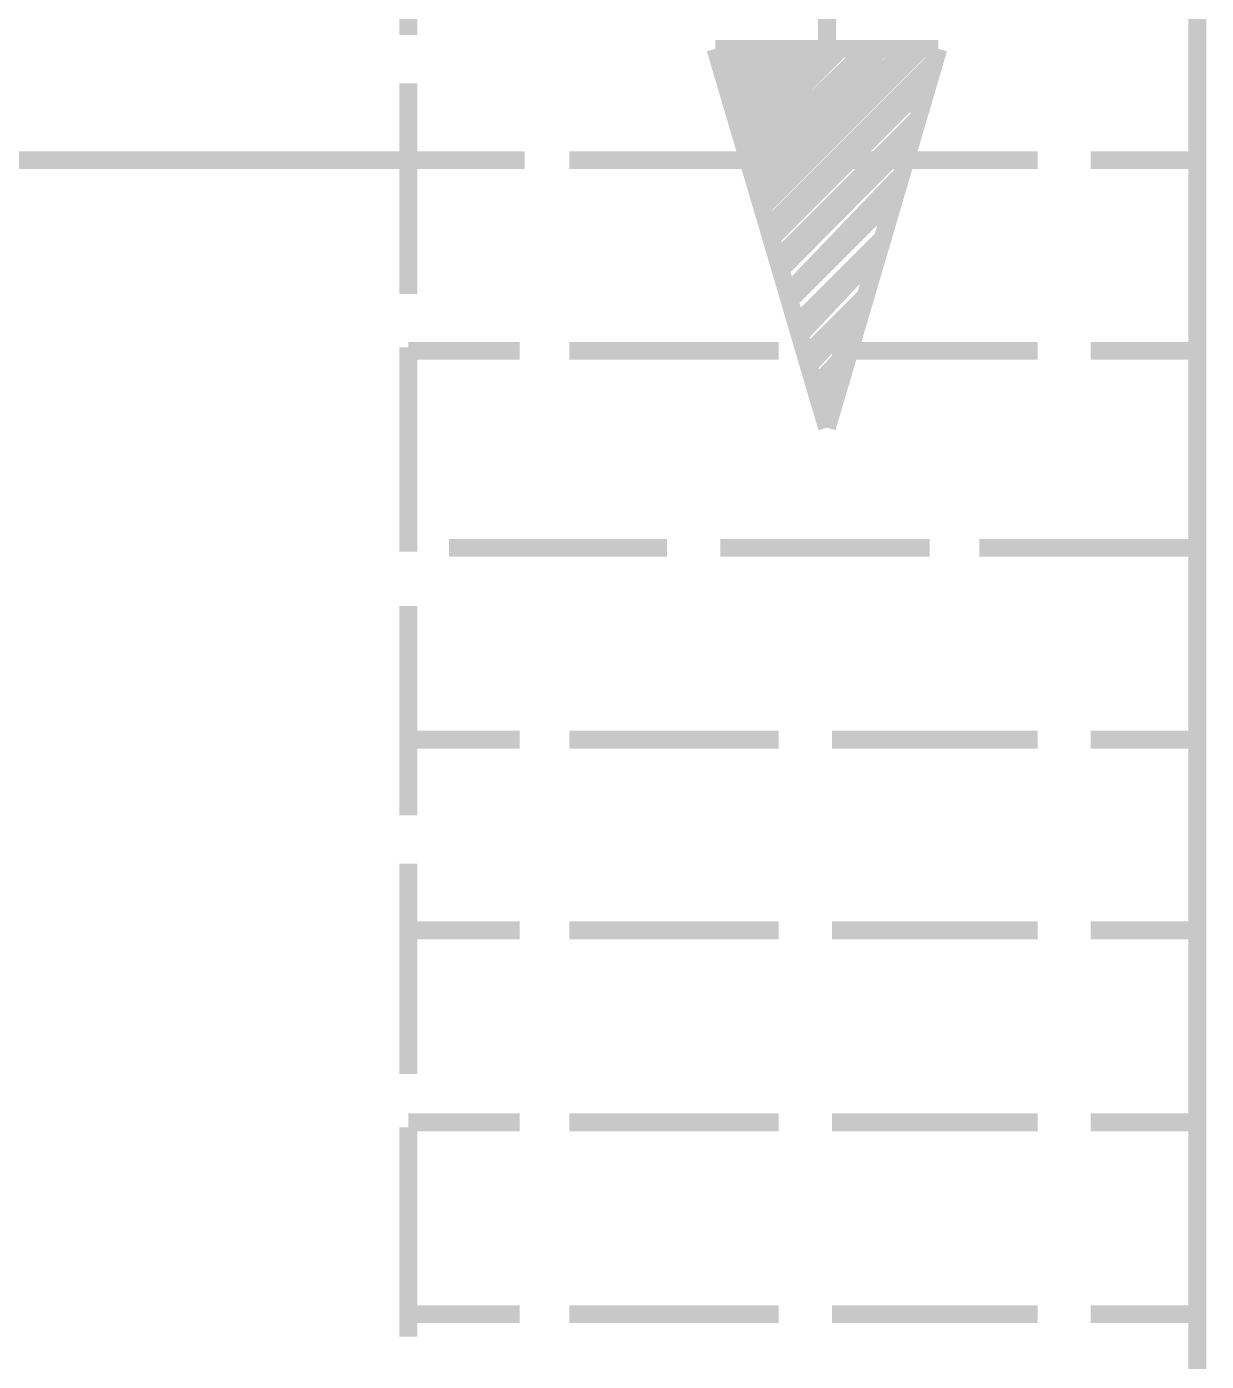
# Model space of a CAD drawing. Header units: inches. Extents: x -524 to 1067, y -71 to 1110.
# Drawn here: x 892 to 953.3, y 357.1 to 426.5 of the extents above; entities that cross this region are included whole.
import ezdxf

# ---------------------------------------------------------------- set-up
doc = ezdxf.new("R2010")
doc.units = ezdxf.units.IN
doc.header["$MEASUREMENT"] = 0
doc.layers.add('P', color=7, linetype='Continuous')

msp = doc.modelspace()

# ---------------------------------------------------------------- linework, layer by layer
at = {"layer": 'P', "const_width": 0.927}
for points in [[(952.877, 604.073), (952.877, -14.739)], [(933.628, 448.342), (933.628, 425.359)], [(911.868, 436.947), (911.868, 426.067)], [(933.628, 405.657), (927.832, 425.359)], [(927.832, 425.359), (939.42, 425.359)], [(929.248, 425.359), (928.091, 424.198)], [(930.215, 425.359), (928.347, 423.556)], [(931.566, 425.359), (928.54, 422.589)], [(932.274, 425.359), (928.799, 421.946)], [(933.628, 425.359), (928.993, 420.979)], [(934.336, 425.359), (929.248, 420.271)], [(935.752, 425.359), (929.507, 419.369)], [(936.46, 425.359), (929.701, 418.661)], [(937.811, 425.359), (929.956, 417.76)], [(938.519, 425.359), (930.215, 417.052)], [(939.42, 425.359), (933.628, 405.657)], [(939.227, 424.713), (930.664, 416.15)], [(911.868, 423.556), (911.868, 412.61)], [(938.971, 423.749), (930.664, 415.442)], [(938.329, 421.687), (931.117, 414.479)], [(938.07, 420.786), (931.117, 413.771)], [(871.051, 419.563), (917.919, 419.563)], [(911.868, 419.563), (917.66, 419.563)], [(920.237, 419.563), (931.117, 419.563)], [(933.883, 419.563), (944.57, 419.563)], [(947.34, 419.563), (952.877, 419.563)], [(937.362, 418.661), (931.566, 412.61)], [(937.168, 417.76), (931.566, 412.161)], [(936.654, 415.636), (932.018, 411)], [(936.201, 414.734), (932.274, 410.551)], [(935.752, 412.61), (932.533, 409.391)], [(935.3, 411.708), (932.726, 408.942)], [(911.868, 409.843), (911.868, 399.219)], [(911.868, 409.65), (917.66, 409.65)], [(920.237, 409.65), (931.117, 409.65)], [(934.785, 409.65), (932.982, 407.781)], [(933.883, 409.65), (944.57, 409.65)], [(947.34, 409.65), (952.877, 409.65)], [(934.591, 408.683), (933.175, 407.332)], [(933.883, 406.624), (933.434, 406.172)], [(913.992, 399.412), (925.321, 399.412)], [(928.091, 399.412), (938.971, 399.412)], [(941.544, 399.412), (952.877, 399.412)], [(911.868, 396.386), (911.868, 385.506)], [(911.868, 389.433), (917.66, 389.433)], [(920.237, 389.433), (931.117, 389.433)], [(933.883, 389.433), (944.57, 389.433)], [(947.34, 389.433), (952.877, 389.433)], [(911.868, 382.995), (911.868, 372.053)], [(911.868, 379.521), (917.66, 379.521)], [(920.237, 379.521), (931.117, 379.521)], [(933.883, 379.521), (944.57, 379.521)], [(947.34, 379.521), (952.877, 379.521)], [(911.868, 369.542), (917.66, 369.542)], [(920.237, 369.542), (931.117, 369.542)], [(933.883, 369.542), (944.57, 369.542)], [(947.34, 369.542), (952.877, 369.542)], [(911.868, 369.283), (911.868, 358.403)], [(911.868, 359.563), (917.66, 359.563)], [(920.237, 359.563), (931.117, 359.563)], [(933.883, 359.563), (944.57, 359.563)], [(947.34, 359.563), (952.877, 359.563)]]:
    msp.add_lwpolyline(points, dxfattribs=at)

doc.saveas('drawing.dxf')
